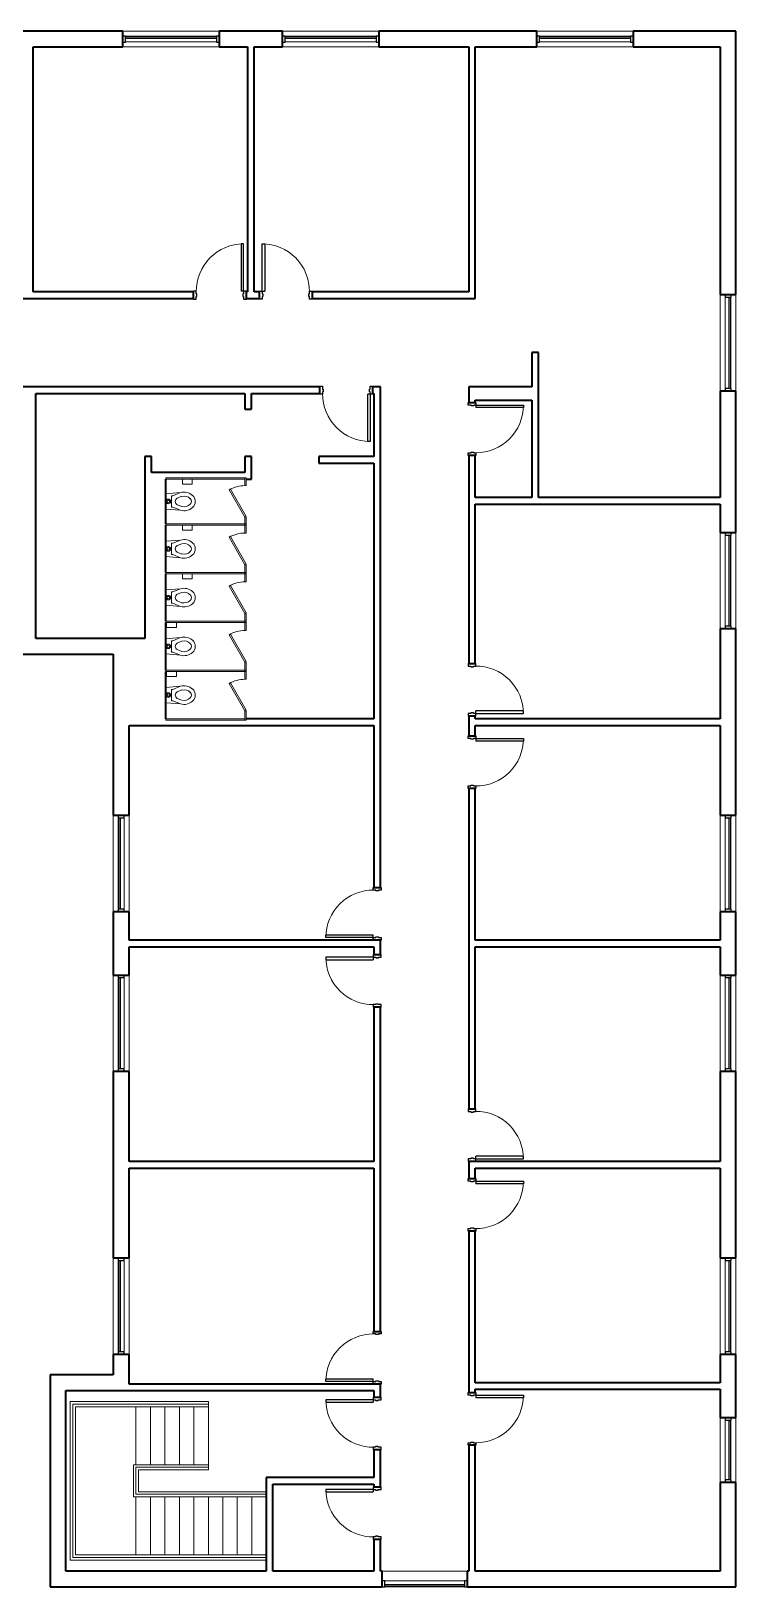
# Model space of a CAD drawing. Header units: inches. Extents: x -1064 to 129, y -175 to 1006.
# Drawn here: x -406 to 129, y -175 to 1006 of the extents above; entities that cross this region are included whole.
import ezdxf

# ---------------------------------------------------------------- set-up
doc = ezdxf.new("R2010")
doc.units = ezdxf.units.IN
doc.header["$MEASUREMENT"] = 0
for name, color, linetype, lineweight in [('A-DOOR', 31, 'Continuous', 15), ('A-DOOR-FRAM', 31, 'Continuous', 25), ('A-FLOR-HRAL', 11, 'Continuous', 9), ('A-GLAZ-CURT', 52, 'Continuous', 9), ('A-GLAZ-CWMG', 51, 'Continuous', 9), ('A-WALL', 113, 'Continuous', 15), ('I-WALL', 2, 'Continuous', 15), ('P-SANR-FIXT', 6, 'Continuous', 9), ('Q-SPCQ', 91, 'Continuous', 9), ('S-STRS', 31, 'Continuous', 9)]:
    doc.layers.add(name, color=color, linetype=linetype, lineweight=lineweight)

# ---------------------------------------------------------------- blocks, each defined once
blk = doc.blocks.new('Door-Single_CE_ - WD Door-2_ HM Frame-5205959-LEVEL 3 Map Export')
at = {"layer": 'A-DOOR'}
for p, q in [((16, -39), (16, -3)), ((16, -3), (18, -3)), ((18, -3), (18, -39)), ((18, -39), (16, -39))]:
    blk.add_line(p, q, dxfattribs=at)
at = {"layer": 'A-DOOR', "lineweight": 25}
for p, q in [((16, -39), (16, -3)), ((18, -3), (16, -3)), ((18, -3), (18, -39)), ((18, -39), (16, -39))]:
    blk.add_line(p, q, dxfattribs=at)
at = {"layer": 'A-DOOR', "lineweight": 9}
blk.add_arc((18, -3), 36, 179.5, 270, dxfattribs=at)
blk.add_arc((18, -3), 36, 179.5, 270, dxfattribs=at)
blk.add_arc((18, -3), 36, 179.5, 270, dxfattribs=at)
blk.add_arc((18, -3), 36, 179.5, 270, dxfattribs=at)
at = {"layer": 'A-DOOR-FRAM'}
for p, q in [((-20, 3), (-18, 3)), ((-20, -3), (-20, 3)), ((-18, 3), (-18, 1)), ((-18, 1), (-17.5, 1)), ((-17.5, 1), (-17.5, -1)), ((17.5, 1), (18, 1)), ((17.5, -1), (17.5, 1)), ((18, 3), (20, 3)), ((18, 1), (18, 3)), ((20, 3), (20, -3)), ((-18, -3), (-20, -3)), ((-18, -1), (-18, -3)), ((-17.5, -1), (-18, -1)), ((18, -1), (17.5, -1)), ((18, -3), (18, -1)), ((20, -3), (18, -3))]:
    blk.add_line(p, q, dxfattribs=at)
blk = doc.blocks.new('Door-Single_CE_ - WD Door-2_ HM Frame-5205961-LEVEL 3 Map Export')
at = {"layer": 'A-DOOR'}
for p, q in [((18, 39), (16, 39)), ((16, 39), (16, 3)), ((18, 3), (18, 39)), ((16, 3), (18, 3))]:
    blk.add_line(p, q, dxfattribs=at)
at = {"layer": 'A-DOOR', "lineweight": 25}
for p, q in [((18, 39), (16, 39)), ((16, 39), (16, 3)), ((18, 3), (18, 39)), ((18, 3), (16, 3))]:
    blk.add_line(p, q, dxfattribs=at)
at = {"layer": 'A-DOOR', "lineweight": 9}
blk.add_arc((18, 3), 36, 90, 180.5, dxfattribs=at)
blk.add_arc((18, 3), 36, 90, 180.5, dxfattribs=at)
blk.add_arc((18, 3), 36, 90, 180.5, dxfattribs=at)
blk.add_arc((18, 3), 36, 90, 180.5, dxfattribs=at)
at = {"layer": 'A-DOOR-FRAM'}
for p, q in [((-18, 3), (-20, 3)), ((-20, 3), (-20, -3)), ((-18, 1), (-18, 3)), ((-17.5, 1), (-18, 1)), ((-17.5, -1), (-17.5, 1)), ((18, 1), (17.5, 1)), ((17.5, 1), (17.5, -1)), ((20, 3), (18, 3)), ((18, 3), (18, 1)), ((20, -3), (20, 3)), ((-20, -3), (-18, -3)), ((-18, -3), (-18, -1)), ((-18, -1), (-17.5, -1)), ((17.5, -1), (18, -1)), ((18, -1), (18, -3)), ((18, -3), (20, -3))]:
    blk.add_line(p, q, dxfattribs=at)
blk = doc.blocks.new('Door-Single_CE_ - HM Door-2_ HM Frame-5129110-LEVEL 3 Map Export')
at = {"layer": 'A-DOOR'}
for p, q in [((16.25, -39), (16.25, -3)), ((16.25, -3), (18, -3)), ((18, -3), (18, -39)), ((18, -39), (16.25, -39))]:
    blk.add_line(p, q, dxfattribs=at)
at = {"layer": 'A-DOOR', "lineweight": 25}
for p, q in [((16.25, -39), (16.25, -3)), ((18, -3), (16.25, -3)), ((18, -3), (18, -39)), ((18, -39), (16.25, -39))]:
    blk.add_line(p, q, dxfattribs=at)
at = {"layer": 'A-DOOR', "lineweight": 9}
blk.add_arc((18, -3), 36, 179.5, 270, dxfattribs=at)
blk.add_arc((18, -3), 36, 179.5, 270, dxfattribs=at)
blk.add_arc((18, -3), 36, 179.5, 270, dxfattribs=at)
blk.add_arc((18, -3), 36, 179.5, 270, dxfattribs=at)
at = {"layer": 'A-DOOR-FRAM'}
for p, q in [((-20, 3), (-18, 3)), ((-20, -3), (-20, 3)), ((-18, 3), (-18, 0.75)), ((-18, 0.75), (-17.5, 0.75)), ((-17.5, 0.75), (-17.5, -1.25)), ((17.5, 0.75), (18, 0.75)), ((17.5, -1.25), (17.5, 0.75)), ((18, 3), (20, 3)), ((18, 0.75), (18, 3)), ((20, 3), (20, -3)), ((-18, -3), (-20, -3)), ((-18, -1.25), (-18, -3)), ((-17.5, -1.25), (-18, -1.25)), ((18, -1.25), (17.5, -1.25)), ((18, -3), (18, -1.25)), ((20, -3), (18, -3))]:
    blk.add_line(p, q, dxfattribs=at)
blk = doc.blocks.new('Door-Single_CE_ - HM Door-2_ HM Frame-5129600-LEVEL 3 Map Export')
at = {"layer": 'A-DOOR'}
for p, q in [((18, 39), (16.25, 39)), ((16.25, 39), (16.25, 3)), ((18, 3), (18, 39)), ((16.25, 3), (18, 3))]:
    blk.add_line(p, q, dxfattribs=at)
at = {"layer": 'A-DOOR', "lineweight": 25}
for p, q in [((18, 39), (16.25, 39)), ((16.25, 39), (16.25, 3)), ((18, 3), (18, 39)), ((18, 3), (16.25, 3))]:
    blk.add_line(p, q, dxfattribs=at)
at = {"layer": 'A-DOOR', "lineweight": 9}
blk.add_arc((18, 3), 36, 90, 180.5, dxfattribs=at)
blk.add_arc((18, 3), 36, 90, 180.5, dxfattribs=at)
blk.add_arc((18, 3), 36, 90, 180.5, dxfattribs=at)
blk.add_arc((18, 3), 36, 90, 180.5, dxfattribs=at)
at = {"layer": 'A-DOOR-FRAM'}
for p, q in [((-18, 3), (-20, 3)), ((-20, 3), (-20, -3)), ((-18, 1.25), (-18, 3)), ((-17.5, 1.25), (-18, 1.25)), ((-17.5, -0.75), (-17.5, 1.25)), ((18, 1.25), (17.5, 1.25)), ((17.5, 1.25), (17.5, -0.75)), ((20, 3), (18, 3)), ((18, 3), (18, 1.25)), ((20, -3), (20, 3)), ((-20, -3), (-18, -3)), ((-18, -3), (-18, -0.75)), ((-18, -0.75), (-17.5, -0.75)), ((17.5, -0.75), (18, -0.75)), ((18, -0.75), (18, -3)), ((18, -3), (20, -3))]:
    blk.add_line(p, q, dxfattribs=at)
blk = doc.blocks.new('System Panel - zGlazed-5180645-LEVEL 3 Map Export')
at = {"layer": 'A-GLAZ-CURT', "lineweight": 15}
for p, q in [((34.625, 1.5), (-34.625, 1.5)), ((-34.625, 1.5), (-34.625, 0.5)), ((-34.625, 0.5), (34.625, 0.5)), ((34.625, 0.5), (34.625, 1.5))]:
    blk.add_line(p, q, dxfattribs=at)
blk = doc.blocks.new('Rectangular Mullion - 4 1_2_ x 2_ Rectangular_CE_-5139571-LEVEL 3 Map Export')
at = {"layer": 'A-GLAZ-CWMG'}
for p, q in [((-816.3, 1002.2), (-885.5, 1002.2)), ((-816.3, 997.7), (-885.5, 997.7))]:
    blk.add_line(p, q, dxfattribs=at)
blk = doc.blocks.new('Rectangular Mullion - 4 1_2_ x 2_ Rectangular_CE_-5180646-LEVEL 3 Map Export')
at = {"layer": 'A-GLAZ-CWMG', "lineweight": 25}
for p, q in [((-2, 2.25), (0, 2.25)), ((-2, -2.25), (-2, 2.25)), ((0, 2.25), (0, -2.25)), ((0, -2.25), (-2, -2.25))]:
    blk.add_line(p, q, dxfattribs=at)
blk = doc.blocks.new('Rectangular Mullion - 4 1_2_ x 2_ Rectangular_CE_-5180647-LEVEL 3 Map Export')
at = {"layer": 'A-GLAZ-CWMG', "lineweight": 25}
for p, q in [((0, 2.25), (-2, 2.25)), ((-2, 2.25), (-2, -2.25)), ((0, -2.25), (0, 2.25)), ((-2, -2.25), (0, -2.25))]:
    blk.add_line(p, q, dxfattribs=at)
blk = doc.blocks.new('System Panel - zGlazed-5180696-LEVEL 3 Map Export')
at = {"layer": 'A-GLAZ-CURT', "lineweight": 15}
for p, q in [((22.625, 1.5), (-22.625, 1.5)), ((-22.625, 1.5), (-22.625, 0.5)), ((-22.625, 0.5), (22.625, 0.5)), ((22.625, 0.5), (22.625, 1.5))]:
    blk.add_line(p, q, dxfattribs=at)
blk = doc.blocks.new('Rectangular Mullion - 4 1_2_ x 2_ Rectangular_CE_-5139368-LEVEL 3 Map Export')
at = {"layer": 'A-GLAZ-CWMG'}
for p, q in [((-937.5, 1002.2), (-982.8, 1002.2)), ((-937.5, 997.7), (-982.8, 997.7))]:
    blk.add_line(p, q, dxfattribs=at)
blk = doc.blocks.new('System Panel - zGlazed-5196607-LEVEL 3 Map Export')
at = {"layer": 'A-GLAZ-CURT', "lineweight": 15}
for p, q in [((30.25, 1.5), (-30.25, 1.5)), ((-30.25, 1.5), (-30.25, 0.5)), ((-30.25, 0.5), (30.25, 0.5)), ((30.25, 0.5), (30.25, 1.5))]:
    blk.add_line(p, q, dxfattribs=at)
blk = doc.blocks.new('Rectangular Mullion - 4 1_2_ x 2_ Rectangular_CE_-5196606-LEVEL 3 Map Export')
at = {"layer": 'A-GLAZ-CWMG'}
for p, q in [((-137.8, -170.6), (-77.3, -170.6)), ((-137.8, -175.1), (-77.3, -175.1))]:
    blk.add_line(p, q, dxfattribs=at)
blk = doc.blocks.new('Railing - Railing-5196301-LEVEL 3 Map Export')
at = {"layer": 'A-FLOR-HRAL'}
for p, q in [((104.8, -227.8), (104.8, -326.8)), ((106.8, -227.8), (106.8, -326.8)), ((82.3, -271.8), (84.3, -271.8)), ((82.3, -328.8), (82.3, -271.8)), ((84.3, -326.8), (84.3, -271.8)), ((106.8, -328.8), (82.3, -328.8)), ((104.8, -326.8), (84.3, -326.8)), ((106.8, -326.8), (106.8, -328.8))]:
    blk.add_line(p, q, dxfattribs=at)
blk = doc.blocks.new('Railing - Railing-5196305-LEVEL 3 Map Export')
at = {"layer": 'A-FLOR-HRAL'}
for p, q in [((150.8, -227.8), (150.8, -326.8)), ((152.8, -227.8), (152.8, -326.8)), ((36.3, -271.8), (38.3, -271.8)), ((36.3, -326.8), (36.3, -271.8)), ((38.3, -326.8), (38.3, -271.8)), ((36.3, -374.8), (36.3, -326.8)), ((38.3, -372.8), (38.3, -326.8)), ((150.8, -326.8), (150.8, -372.8)), ((152.8, -326.8), (152.8, -374.8)), ((152.8, -374.8), (36.3, -374.8)), ((150.8, -372.8), (38.3, -372.8))]:
    blk.add_line(p, q, dxfattribs=at)
blk = doc.blocks.new('Toilet_Stall_Std_CE_ - Adj-5183610-LEVEL 3 Map Export')
at = {"layer": 'Q-SPCQ'}
for p, q in [((-12, 81), (-19, 81)), ((-19, 81), (-19, 80)), ((-19, 80), (-19, 20)), ((-19, 80), (-12, 80)), ((-18, 20), (-18, 80)), ((-12, 80), (-12, 81)), ((11.5, 80.9), (-9.3, 68.9)), ((-8.8, 68), (12, 80)), ((12, 80), (11.5, 80.9)), ((12, 81), (12, 80)), ((19, 81), (12, 81)), ((12, 80), (19, 80)), ((18, 80), (18, 20)), ((19, 80), (19, 81)), ((19, 20), (19, 80)), ((-9.3, 68.9), (-8.8, 68)), ((-19, 20), (-18, 20)), ((18, 20), (19, 20))]:
    blk.add_line(p, q, dxfattribs=at)
blk.add_arc((12, 80), 24, 180, 210, dxfattribs=at)
blk = doc.blocks.new('RR Access_Toilet Napkin Disposal_CE_ - SND-1-888218-LEVEL 3 Map Export')
at = {"layer": 'Q-SPCQ'}
for p, q in [((-3.75, 3.8125), (-3.75, 0)), ((-3.75, 0), (-3.75, 3.8125)), ((-3.75, 0), (3.75, 0)), ((-3.75, 0), (3.75, 0)), ((3.75, 0), (-3.75, 0)), ((3.75, 0), (3.75, 3.8125)), ((3.75, 0), (3.75, 3.8125)), ((3.75, 3.8125), (3.75, 0))]:
    blk.add_line(p, q, dxfattribs=at)
blk = doc.blocks.new('Toilet_Wall Hung_CE_ - STN-888222-LEVEL 3 Map Export')
at = {"layer": 'P-SANR-FIXT', "color": 8}
for p, q in [((-5.8, 0), (-6.7, -11.1)), ((-6.7, -11.1), (-5.8, 0)), ((-6.7, -11.1), (-4.3, -5.1)), ((-4.3, -4.3), (4.3, -4.3)), ((-4.3, -5.1), (-4.3, -4.3)), ((-3.9, -12), (-2.5, -8.5)), ((3.9, -12), (2.5, -8.5)), ((4.3, -4.3), (4.3, -5.1)), ((6.7, -11.1), (4.3, -5.1)), ((6.7, -11.1), (5.8, 0)), ((6.7, -11.1), (5.8, 0))]:
    blk.add_line(p, q, dxfattribs=at)
for centre, radius, start, end in [((2.6, -13.7), 9.68, 164.0703, 221.9297), ((0, -9.9), 2.85, 29.2965, 150.7035), ((0, -1.8), 1.77, 0, 180), ((0, -1.8), 1.75, 90, 238.6546), ((0, -1.8), 1.77, 180, 0), ((0, -1.8), 0.97, 90, 270), ((0, -1.8), 1.75, 242.3257, 267.223), ((0, -1.8), 1.75, 300.6426, 90), ((0, -1.8), 0.97, 270, 90), ((0, -1.8), 1.75, 272.6686, 297.9922), ((-2.6, -13.7), 9.68, 318.0703, 15.9297), ((0, -16), 6.23, 221.9297, 318.0703), ((2.6, -13.7), 6.68, 165.3091, 225.452), ((0, -16.3), 3.01, 225.452, 315.452), ((-2.6, -13.7), 6.68, 314.548, 14.6909)]:
    blk.add_arc(centre, radius, start, end, dxfattribs=at)
blk = doc.blocks.new('Toilet_Stall_Std_CE_ - Adj-5183939-LEVEL 3 Map Export')
at = {"layer": 'Q-SPCQ'}
for p, q in [((-12, 69), (-19, 69)), ((-19, 69), (-19, 68)), ((-19, 68), (-19, 8)), ((-19, 68), (-12, 68)), ((-18, 8), (-18, 68)), ((-12, 68), (-12, 69)), ((11.5, 68.9), (-9.3, 56.9)), ((-8.8, 56), (12, 68)), ((12, 68), (11.5, 68.9)), ((12, 69), (12, 68)), ((19, 69), (12, 69)), ((12, 68), (19, 68)), ((18, 68), (18, 8)), ((19, 68), (19, 69)), ((19, 8), (19, 68)), ((-9.3, 56.9), (-8.8, 56)), ((-19, 8), (-18, 8)), ((18, 8), (19, 8))]:
    blk.add_line(p, q, dxfattribs=at)
blk.add_arc((12, 68), 24, 180, 210, dxfattribs=at)
blk = doc.blocks.new('Toilet_Stall_Std_CE_ - Adj-5195183-LEVEL 3 Map Export')
at = {"layer": 'Q-SPCQ'}
for p, q in [((-12, 69), (-18, 69)), ((-18, 69), (-18, 68)), ((-18, 68), (-18, 8)), ((-18, 68), (-12, 68)), ((-17, 8), (-17, 68)), ((-12, 68), (-12, 69)), ((11.5, 68.9), (-9.3, 56.9)), ((-8.8, 56), (12, 68)), ((12, 68), (11.5, 68.9)), ((12, 69), (12, 68)), ((18, 69), (12, 69)), ((12, 68), (18, 68)), ((17, 68), (17, 8)), ((18, 68), (18, 69)), ((18, 8), (18, 68)), ((-9.3, 56.9), (-8.8, 56)), ((-18, 8), (-17, 8)), ((17, 8), (18, 8))]:
    blk.add_line(p, q, dxfattribs=at)
blk.add_arc((12, 68), 24, 180, 210, dxfattribs=at)

msp = doc.modelspace()

# ---------------------------------------------------------------- linework, layer by layer
at = {"layer": 'A-WALL', "lineweight": 40}
for p, q in [((-336.8, 1005.9), (-478.3, 1005.9)), ((-336.8, 993.9), (-336.8, 1005.9)), ((-215.5, 1005.9), (-263.5, 1005.9)), ((-263.5, 1005.9), (-263.5, 993.9)), ((-215.5, 993.9), (-215.5, 1005.9)), ((-22.3, 1005.9), (-142.3, 1005.9)), ((-142.3, 1005.9), (-142.3, 993.9)), ((-22.3, 993.9), (-22.3, 1005.9)), ((129, 1005.9), (51, 1005.9)), ((51, 1005.9), (51, 993.9)), ((129, 805.9), (129, 1005.9)), ((-405, 993.9), (-336.8, 993.9)), ((-263.5, 993.9), (-242, 993.9)), ((-237, 993.9), (-215.5, 993.9)), ((-142.3, 993.9), (-74, 993.9)), ((-69, 993.9), (-22.3, 993.9)), ((51, 993.9), (117, 993.9)), ((117, 993.9), (117, 805.9)), ((117, 805.9), (129, 805.9)), ((-26, 735.9), (-74, 735.9)), ((-74, 735.9), (-74, 725.9)), ((117, 732.7), (117, 651.9)), ((129, 732.7), (117, 732.7)), ((129, 625.4), (129, 732.7)), ((-69, 725.9), (-26, 725.9)), ((-320, 670.9), (-320, 544.9)), ((-304, 670.9), (-315, 670.9)), ((-304, 631.9), (-304, 665.9)), ((117, 646.9), (117, 625.4)), ((-304, 594.9), (-304, 630.9)), ((117, 625.4), (129, 625.4)), ((-304, 557.9), (-304, 593.9)), ((-304, 520.9), (-304, 556.9)), ((-320, 544.9), (-402.9, 544.9)), ((117, 552.2), (117, 483.9)), ((129, 552.2), (117, 552.2)), ((129, 410.7), (129, 552.2)), ((-431.5, 532.9), (-344, 532.9)), ((-344, 532.9), (-344, 410.7)), ((-304, 483.9), (-304, 519.9)), ((-332, 410.7), (-332, 478.9)), ((117, 478.9), (117, 410.7)), ((-344, 410.7), (-332, 410.7)), ((117, 410.7), (129, 410.7)), ((-332, 337.4), (-344, 337.4)), ((-344, 337.4), (-344, 289.4)), ((-332, 315.9), (-332, 337.4)), ((117, 337.4), (117, 315.9)), ((129, 337.4), (117, 337.4)), ((129, 289.4), (129, 337.4)), ((-332, 289.4), (-332, 310.9)), ((117, 310.9), (117, 289.4)), ((-344, 289.4), (-332, 289.4)), ((117, 289.4), (129, 289.4)), ((-332, 216.2), (-344, 216.2)), ((-344, 216.2), (-344, 74.7)), ((-332, 147.9), (-332, 216.2)), ((117, 216.2), (117, 147.9)), ((129, 216.2), (117, 216.2)), ((129, 74.7), (129, 216.2)), ((-332, 74.7), (-332, 142.9)), ((117, 142.9), (117, 74.7)), ((-344, 74.7), (-332, 74.7)), ((117, 74.7), (129, 74.7)), ((-332, 1.4), (-344, 1.4)), ((-344, 1.4), (-344, -14.1)), ((-332, -21.1), (-332, 1.4)), ((117, 1.4), (117, -20.1)), ((129, 1.4), (117, 1.4)), ((129, -46.6), (129, 1.4)), ((-392, -14.1), (-392, -175.1)), ((-344, -14.1), (-392, -14.1)), ((-380, -163.1), (-380, -26.1)), ((-380, -26.1), (-332, -26.1)), ((117, -25.1), (117, -46.6)), ((117, -46.6), (129, -46.6)), ((117, -95.8), (117, -163.1)), ((129, -95.8), (117, -95.8)), ((129, -175.1), (129, -95.8)), ((-227.8, -163.1), (-380, -163.1)), ((-146, -163.1), (-222.8, -163.1)), ((-139.8, -163.1), (-141, -163.1)), ((-139.8, -175.1), (-139.8, -163.1)), ((-74, -163.1), (-75.3, -163.1)), ((-75.3, -163.1), (-75.3, -175.1)), ((117, -163.1), (-69, -163.1)), ((-392, -175.1), (-139.8, -175.1)), ((-75.3, -175.1), (129, -175.1))]:
    msp.add_line(p, q, dxfattribs=at)
at = {"layer": 'A-WALL'}
for p, q in [((-336.8, 1005.9), (-263.5, 1005.9)), ((-215.5, 1005.9), (-142.3, 1005.9)), ((-22.3, 1005.9), (51, 1005.9)), ((-263.5, 993.9), (-336.8, 993.9)), ((-142.3, 993.9), (-215.5, 993.9)), ((51, 993.9), (-22.3, 993.9)), ((117, 732.7), (117, 805.9)), ((129, 805.9), (129, 732.7)), ((117, 552.2), (117, 625.4)), ((129, 625.4), (129, 552.2)), ((-344, 337.4), (-344, 410.7)), ((-332, 410.7), (-332, 337.4)), ((117, 337.4), (117, 410.7)), ((129, 410.7), (129, 337.4)), ((-344, 216.2), (-344, 289.4)), ((-332, 289.4), (-332, 216.2)), ((117, 216.2), (117, 289.4)), ((129, 289.4), (129, 216.2)), ((-344, 1.4), (-344, 74.7)), ((-332, 74.7), (-332, 1.4)), ((117, 1.4), (117, 74.7)), ((129, 74.7), (129, 1.4)), ((117, -95.8), (117, -46.6)), ((129, -46.6), (129, -95.8)), ((-139.8, -163.1), (-75.3, -163.1))]:
    msp.add_line(p, q, dxfattribs=at)
at = {"layer": 'I-WALL', "lineweight": 40}
for p, q in [((-405, 807.9), (-405, 993.9)), ((-242, 993.9), (-242, 807.9)), ((-237, 807.9), (-237, 993.9)), ((-74, 993.9), (-74, 807.9)), ((-69, 802.9), (-69, 993.9)), ((-283, 807.9), (-405, 807.9)), ((-283, 802.9), (-283, 807.9)), ((-242, 807.9), (-243, 807.9)), ((-243, 807.9), (-243, 802.9)), ((-233, 807.9), (-237, 807.9)), ((-233, 802.9), (-233, 807.9)), ((-74, 807.9), (-193, 807.9)), ((-193, 807.9), (-193, 802.9)), ((-532, 802.9), (-283, 802.9)), ((-243, 802.9), (-233, 802.9)), ((-193, 802.9), (-69, 802.9)), ((-26, 761.9), (-26, 735.9)), ((-21, 761.9), (-26, 761.9)), ((-21, 651.9), (-21, 761.9)), ((-187, 735.9), (-413.9, 735.9)), ((-187, 730.9), (-187, 735.9)), ((-141, 735.9), (-147, 735.9)), ((-147, 735.9), (-147, 730.9)), ((-141, 355.9), (-141, 735.9)), ((-402.9, 730.9), (-244, 730.9)), ((-402.9, 544.9), (-402.9, 730.9)), ((-244, 730.9), (-244, 718.9)), ((-239, 730.9), (-187, 730.9)), ((-239, 718.9), (-239, 730.9)), ((-147, 730.9), (-146, 730.9)), ((-146, 730.9), (-146, 682.9)), ((-74, 725.9), (-74, 723.9)), ((-74, 723.9), (-69, 723.9)), ((-69, 723.9), (-69, 725.9)), ((-26, 725.9), (-26, 651.9)), ((-244, 718.9), (-239, 718.9)), ((-315, 682.9), (-320, 682.9)), ((-320, 682.9), (-320, 670.9)), ((-315, 670.9), (-315, 682.9)), ((-244, 682.9), (-244, 670.9)), ((-239, 682.9), (-244, 682.9)), ((-239, 665.9), (-239, 682.9)), ((-146, 682.9), (-188, 682.9)), ((-188, 682.9), (-188, 677.9)), ((-188, 677.9), (-146, 677.9)), ((-146, 677.9), (-146, 483.9)), ((-69, 683.9), (-74, 683.9)), ((-74, 683.9), (-74, 525.9)), ((-69, 651.9), (-69, 683.9)), ((-244, 670.9), (-304, 670.9)), ((-243, 665.9), (-239, 665.9)), ((-26, 651.9), (-69, 651.9)), ((117, 651.9), (-21, 651.9)), ((-69, 525.9), (-69, 646.9)), ((-69, 646.9), (117, 646.9)), ((-74, 525.9), (-69, 525.9)), ((-69, 485.9), (-74, 485.9)), ((-74, 485.9), (-74, 470.9)), ((-69, 483.9), (-69, 485.9)), ((-332, 478.9), (-146, 478.9)), ((-146, 483.9), (-243, 483.9)), ((-146, 478.9), (-146, 355.9)), ((117, 483.9), (-69, 483.9)), ((-69, 470.9), (-69, 478.9)), ((-69, 478.9), (117, 478.9)), ((-74, 470.9), (-69, 470.9)), ((-69, 430.9), (-74, 430.9)), ((-74, 430.9), (-74, 187.9)), ((-69, 315.9), (-69, 430.9)), ((-146, 355.9), (-141, 355.9)), ((-141, 315.9), (-332, 315.9)), ((-332, 310.9), (-146, 310.9)), ((-146, 310.9), (-146, 304.9)), ((-141, 304.9), (-141, 315.9)), ((117, 315.9), (-69, 315.9)), ((-69, 187.9), (-69, 310.9)), ((-69, 310.9), (117, 310.9)), ((-146, 304.9), (-141, 304.9)), ((-141, 264.9), (-146, 264.9)), ((-146, 264.9), (-146, 147.9)), ((-141, 18.9), (-141, 264.9)), ((-74, 187.9), (-69, 187.9)), ((-146, 147.9), (-332, 147.9)), ((-332, 142.9), (-146, 142.9)), ((-146, 142.9), (-146, 18.9)), ((-74, 147.9), (-74, 134.9)), ((117, 147.9), (-74, 147.9)), ((-69, 134.9), (-69, 142.9)), ((-69, 142.9), (117, 142.9)), ((-74, 134.9), (-69, 134.9)), ((-69, 94.9), (-74, 94.9)), ((-74, 94.9), (-74, -27.6)), ((-69, -20.1), (-69, 94.9)), ((-146, 18.9), (-141, 18.9)), ((-141, -21.1), (-332, -21.1)), ((-141, -31.1), (-141, -21.1)), ((117, -20.1), (-69, -20.1)), ((-332, -26.1), (-146, -26.1)), ((-146, -26.1), (-146, -31.1)), ((-146, -31.1), (-141, -31.1)), ((-74, -27.6), (-69, -27.6)), ((-69, -25.1), (117, -25.1)), ((-69, -27.6), (-69, -25.1)), ((-69, -67.6), (-74, -67.6)), ((-74, -67.6), (-74, -163.1)), ((-69, -163.1), (-69, -67.6)), ((-141, -71.1), (-146, -71.1)), ((-146, -71.1), (-146, -92.1)), ((-141, -99.1), (-141, -71.1)), ((-146, -92.1), (-227.8, -92.1)), ((-227.8, -92.1), (-227.8, -163.1)), ((-222.8, -97.1), (-146, -97.1)), ((-222.8, -163.1), (-222.8, -97.1)), ((-146, -97.1), (-146, -99.1)), ((-146, -99.1), (-141, -99.1)), ((-141, -139.1), (-146, -139.1)), ((-146, -139.1), (-146, -163.1)), ((-141, -163.1), (-141, -139.1))]:
    msp.add_line(p, q, dxfattribs=at)
at = {"layer": 'S-STRS'}
for p, q in [((-376.8, -34.3), (-376.8, -154.8)), ((-335.5, -34.3), (-376.8, -34.3)), ((-335.5, -34.3), (-271.8, -34.3)), ((-271.8, -36.3), (-271.8, -34.3)), ((-326.8, -38.3), (-326.8, -82.3)), ((-315.8, -38.3), (-315.8, -82.3)), ((-304.8, -38.3), (-304.8, -82.3)), ((-293.8, -38.3), (-293.8, -82.3)), ((-282.8, -38.3), (-282.8, -82.3)), ((-271.8, -38.3), (-271.8, -82.3)), ((-324.8, -86.3), (-271.8, -86.3)), ((-324.8, -102.8), (-324.8, -86.3)), ((-271.8, -86.3), (-271.8, -84.3)), ((-227.8, -102.8), (-324.8, -102.8)), ((-326.8, -150.8), (-326.8, -106.8)), ((-315.8, -150.8), (-315.8, -106.8)), ((-304.8, -150.8), (-304.8, -106.8)), ((-293.8, -150.8), (-293.8, -106.8)), ((-282.8, -150.8), (-282.8, -106.8)), ((-271.8, -150.8), (-271.8, -106.8)), ((-260.8, -150.8), (-260.8, -106.8)), ((-249.8, -150.8), (-249.8, -106.8)), ((-238.8, -150.8), (-238.8, -106.8)), ((-376.8, -154.8), (-329.1, -154.8)), ((-227.8, -154.8), (-329.1, -154.8))]:
    msp.add_line(p, q, dxfattribs=at)

# ---------------------------------------------------------------- block references
at = {"layer": 'A-DOOR', "lineweight": 9}
for name, p in [('Door-Single_CE_ - WD Door-2_ HM Frame-5205961-LEVEL 3 Map Export', (-263, 805.4)), ('Door-Single_CE_ - HM Door-2_ HM Frame-5129110-LEVEL 3 Map Export', (-167, 733.4))]:
    msp.add_blockref(name, p, dxfattribs=at)
for name, p, rotation in [('Door-Single_CE_ - WD Door-2_ HM Frame-5205959-LEVEL 3 Map Export', (-213, 805.4), 180), ('Door-Single_CE_ - HM Door-2_ HM Frame-5129110-LEVEL 3 Map Export', (-71.5, 703.9), 89.99999999999991), ('Door-Single_CE_ - WD Door-2_ HM Frame-5205961-LEVEL 3 Map Export', (-71.5, 505.9), 269.9999999999999), ('Door-Single_CE_ - WD Door-2_ HM Frame-5205959-LEVEL 3 Map Export', (-71.5, 450.9), 89.99999999999991), ('Door-Single_CE_ - WD Door-2_ HM Frame-5205959-LEVEL 3 Map Export', (-143.5, 335.9), 269.9999999999999), ('Door-Single_CE_ - WD Door-2_ HM Frame-5205961-LEVEL 3 Map Export', (-143.5, 284.9), 89.99999999999991), ('Door-Single_CE_ - WD Door-2_ HM Frame-5205961-LEVEL 3 Map Export', (-71.5, 167.9), 269.9999999999999), ('Door-Single_CE_ - WD Door-2_ HM Frame-5205959-LEVEL 3 Map Export', (-71.5, 114.9), 89.99999999999991), ('Door-Single_CE_ - WD Door-2_ HM Frame-5205959-LEVEL 3 Map Export', (-143.5, -1.1), 269.9999999999999), ('Door-Single_CE_ - HM Door-2_ HM Frame-5129600-LEVEL 3 Map Export', (-143.5, -51.1), 89.99999999999991), ('Door-Single_CE_ - WD Door-2_ HM Frame-5205959-LEVEL 3 Map Export', (-71.5, -47.6), 89.99999999999991), ('Door-Single_CE_ - HM Door-2_ HM Frame-5129600-LEVEL 3 Map Export', (-143.5, -119.1), 89.99999999999991)]:
    msp.add_blockref(name, p, dxfattribs=dict(at, rotation=rotation))
at = {"layer": 'A-FLOR-HRAL', "rotation": 270.0000000000001}
for name in ['Railing - Railing-5196305-LEVEL 3 Map Export', 'Railing - Railing-5196301-LEVEL 3 Map Export']:
    msp.add_blockref(name, (0, 0), dxfattribs=at)
at = {"layer": 'A-GLAZ-CURT'}
for p in [(-300.2, 999.9), (-178.9, 999.9), (14.3, 999.9)]:
    msp.add_blockref('System Panel - zGlazed-5180645-LEVEL 3 Map Export', p, dxfattribs=at)
for name, p, rotation in [('System Panel - zGlazed-5180645-LEVEL 3 Map Export', (123, 769.3), 269.9999999999999), ('System Panel - zGlazed-5180645-LEVEL 3 Map Export', (123, 588.8), 269.9999999999999), ('System Panel - zGlazed-5180645-LEVEL 3 Map Export', (-338, 374.1), 89.99999999999991), ('System Panel - zGlazed-5180645-LEVEL 3 Map Export', (123, 374.1), 269.9999999999999), ('System Panel - zGlazed-5180645-LEVEL 3 Map Export', (-338, 252.8), 89.99999999999991), ('System Panel - zGlazed-5180645-LEVEL 3 Map Export', (123, 252.8), 269.9999999999999), ('System Panel - zGlazed-5180645-LEVEL 3 Map Export', (-338, 38.1), 89.99999999999991), ('System Panel - zGlazed-5180645-LEVEL 3 Map Export', (123, 38.1), 269.9999999999999), ('System Panel - zGlazed-5180696-LEVEL 3 Map Export', (123, -71.2), 269.9999999999999), ('System Panel - zGlazed-5196607-LEVEL 3 Map Export', (-107.5, -172.8), 180)]:
    msp.add_blockref(name, p, dxfattribs=dict(at, rotation=rotation))
at = {"layer": 'A-GLAZ-CWMG'}
for name, p, rotation in [('Rectangular Mullion - 4 1_2_ x 2_ Rectangular_CE_-5180647-LEVEL 3 Map Export', (-336.8, 999.9), 180), ('Rectangular Mullion - 4 1_2_ x 2_ Rectangular_CE_-5180647-LEVEL 3 Map Export', (-215.5, 999.9), 180), ('Rectangular Mullion - 4 1_2_ x 2_ Rectangular_CE_-5180647-LEVEL 3 Map Export', (-22.3, 999.9), 180), ('Rectangular Mullion - 4 1_2_ x 2_ Rectangular_CE_-5180647-LEVEL 3 Map Export', (123, 805.9), 89.99999999999991), ('Rectangular Mullion - 4 1_2_ x 2_ Rectangular_CE_-5139571-LEVEL 3 Map Export', (-877, -81.6), 270.0000000000002), ('Rectangular Mullion - 4 1_2_ x 2_ Rectangular_CE_-5180647-LEVEL 3 Map Export', (123, 625.4), 89.99999999999991), ('Rectangular Mullion - 4 1_2_ x 2_ Rectangular_CE_-5139571-LEVEL 3 Map Export', (-877, -262.1), 270.0000000000002), ('Rectangular Mullion - 4 1_2_ x 2_ Rectangular_CE_-5139571-LEVEL 3 Map Export', (661.9, 1225), 90.00000000000018), ('Rectangular Mullion - 4 1_2_ x 2_ Rectangular_CE_-5180647-LEVEL 3 Map Export', (123, 410.7), 89.99999999999991), ('Rectangular Mullion - 4 1_2_ x 2_ Rectangular_CE_-5139571-LEVEL 3 Map Export', (-877, -476.9), 270.0000000000002), ('Rectangular Mullion - 4 1_2_ x 2_ Rectangular_CE_-5180647-LEVEL 3 Map Export', (-338, 337.4), 269.9999999999999), ('Rectangular Mullion - 4 1_2_ x 2_ Rectangular_CE_-5139571-LEVEL 3 Map Export', (661.9, 1103.7), 90.00000000000024), ('Rectangular Mullion - 4 1_2_ x 2_ Rectangular_CE_-5180647-LEVEL 3 Map Export', (123, 289.4), 89.99999999999991), ('Rectangular Mullion - 4 1_2_ x 2_ Rectangular_CE_-5139571-LEVEL 3 Map Export', (-877, -598.1), 270.0000000000002), ('Rectangular Mullion - 4 1_2_ x 2_ Rectangular_CE_-5180647-LEVEL 3 Map Export', (-338, 216.2), 269.9999999999999), ('Rectangular Mullion - 4 1_2_ x 2_ Rectangular_CE_-5139571-LEVEL 3 Map Export', (661.9, 889), 90.00000000000024), ('Rectangular Mullion - 4 1_2_ x 2_ Rectangular_CE_-5180647-LEVEL 3 Map Export', (123, 74.7), 89.99999999999991), ('Rectangular Mullion - 4 1_2_ x 2_ Rectangular_CE_-5139571-LEVEL 3 Map Export', (-877, -812.9), 270.0000000000002), ('Rectangular Mullion - 4 1_2_ x 2_ Rectangular_CE_-5180647-LEVEL 3 Map Export', (-338, 1.4), 269.9999999999999), ('Rectangular Mullion - 4 1_2_ x 2_ Rectangular_CE_-5180647-LEVEL 3 Map Export', (123, -46.6), 89.99999999999991), ('Rectangular Mullion - 4 1_2_ x 2_ Rectangular_CE_-5139368-LEVEL 3 Map Export', (-877, -1031.4), 270.0000000000002)]:
    msp.add_blockref(name, p, dxfattribs=dict(at, rotation=rotation))
for name, p in [('Rectangular Mullion - 4 1_2_ x 2_ Rectangular_CE_-5139571-LEVEL 3 Map Export', (550.8, 0)), ('Rectangular Mullion - 4 1_2_ x 2_ Rectangular_CE_-5139571-LEVEL 3 Map Export', (672, 0)), ('Rectangular Mullion - 4 1_2_ x 2_ Rectangular_CE_-5139571-LEVEL 3 Map Export', (865.3, 0)), ('Rectangular Mullion - 4 1_2_ x 2_ Rectangular_CE_-5196606-LEVEL 3 Map Export', (0, 0)), ('Rectangular Mullion - 4 1_2_ x 2_ Rectangular_CE_-5180647-LEVEL 3 Map Export', (-75.3, -172.8))]:
    msp.add_blockref(name, p, dxfattribs=at)
at = {"layer": 'A-GLAZ-CWMG', "extrusion": (0, 0, -1)}
for p, rotation in [((263.5, 999.9), 180), ((142.3, 999.9), 180), ((-51, 999.9), 180), ((-123, 732.7), 270.0000000000001), ((-123, 552.2), 270.0000000000001), ((338, 410.7), 90.00000000000011), ((-123, 337.4), 270.0000000000001), ((338, 289.4), 90.00000000000007), ((-123, 216.2), 270.0000000000001), ((338, 74.7), 90.00000000000007), ((-123, 1.4), 270.0000000000001), ((-123, -95.8), 270.0000000000001)]:
    msp.add_blockref('Rectangular Mullion - 4 1_2_ x 2_ Rectangular_CE_-5180646-LEVEL 3 Map Export', p, dxfattribs=dict(at, rotation=rotation))
msp.add_blockref('Rectangular Mullion - 4 1_2_ x 2_ Rectangular_CE_-5180646-LEVEL 3 Map Export', (139.8, -172.8), dxfattribs=at)
at = {"layer": 'P-SANR-FIXT', "color": 8}
for p, rotation in [((-304, 648.9), 89.99999999999976), ((-304, 612.9), 89.99999999999976), ((-304, 575.9), 89.99999999999976), ((-304, 538.9), 89.99999999999972), ((-304, 501.9), 89.99999999999972)]:
    msp.add_blockref('Toilet_Wall Hung_CE_ - STN-888222-LEVEL 3 Map Export', p, dxfattribs=dict(at, rotation=rotation))
at = {"layer": 'Q-SPCQ', "rotation": 269.9999999999999}
for name, p in [('Toilet_Stall_Std_CE_ - Adj-5195183-LEVEL 3 Map Export', (-312, 648.9)), ('Toilet_Stall_Std_CE_ - Adj-5183939-LEVEL 3 Map Export', (-312, 612.9)), ('Toilet_Stall_Std_CE_ - Adj-5183939-LEVEL 3 Map Export', (-312, 575.9)), ('Toilet_Stall_Std_CE_ - Adj-5183610-LEVEL 3 Map Export', (-324, 538.9)), ('Toilet_Stall_Std_CE_ - Adj-5183610-LEVEL 3 Map Export', (-324, 501.9))]:
    msp.add_blockref(name, p, dxfattribs=at)
at = {"layer": 'Q-SPCQ'}
for p in [(-287.8, 662.1), (-287.8, 627.1), (-287.8, 590.1), (-299.8, 553.1), (-299.8, 516.1)]:
    msp.add_blockref('RR Access_Toilet Napkin Disposal_CE_ - SND-1-888218-LEVEL 3 Map Export', p, dxfattribs=at)

doc.saveas('drawing.dxf')
